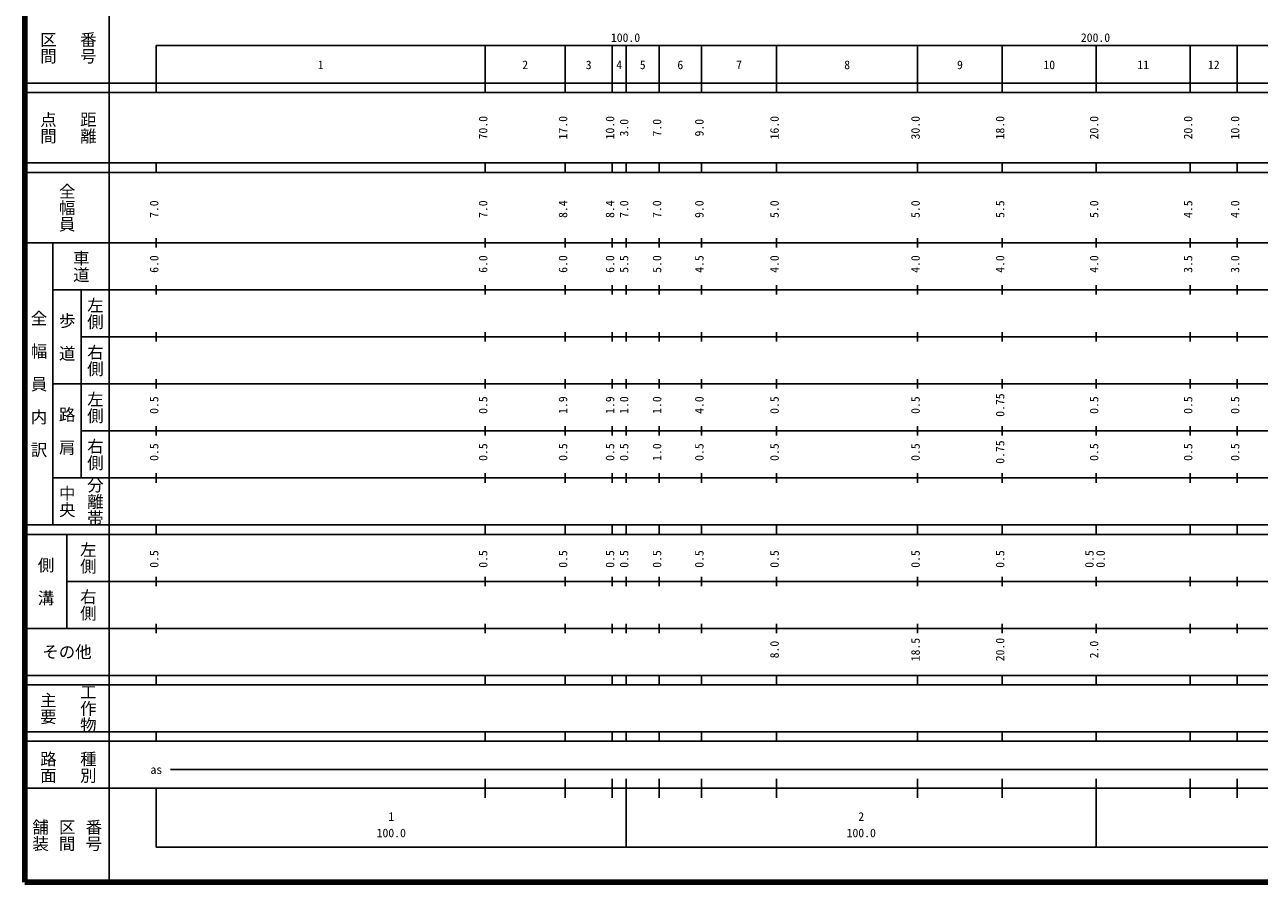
# Model space of a CAD drawing. Units: millimetres on the paper, enlarged 1000 times. Extents: x 40000 to 680000, y 20000 to 380000.
# Drawn here: x 40000 to 302698, y 20000 to 202409 of the extents above; entities that cross this region are included whole.
import ezdxf
from ezdxf.enums import TextEntityAlignment as Align

# ---------------------------------------------------------------- set-up
doc = ezdxf.new("R2010")
doc.units = ezdxf.units.MM
doc.header["$LTSCALE"] = 1000
doc.layers.add('M-TTL', color=2, linetype='Continuous', lineweight=140)
doc.layers.add('M-TTL-BAND', color=7, linetype='Continuous', lineweight=25)
doc.styles.add('@ＭＳ ゴシック', font='')
doc.styles.add('ＭＳ ゴシック', font='')
doc.styles.get('@ＭＳ ゴシック').set_extended_font_data('@MS Gothic')
doc.styles.get('ＭＳ ゴシック').set_extended_font_data('MS Gothic')

msp = doc.modelspace()

# ---------------------------------------------------------------- linework, layer by layer
at = {"layer": 'M-TTL'}
for p, q in [((40000, 380000), (40000, 20000)), ((40000, 20000), (680000, 20000))]:
    msp.add_line(p, q, dxfattribs=at)
at = {"layer": 'M-TTL-BAND'}
for p, q in [((58000, 370000), (58000, 20000)), ((68000, 198000), (579000, 198000)), ((68000, 198000), (68000, 188000)), ((138000, 188000), (138000, 198000)), ((155000, 188000), (155000, 198000)), ((165000, 188000), (165000, 198000)), ((168000, 188000), (168000, 198000)), ((175000, 188000), (175000, 198000)), ((184000, 188000), (184000, 198000)), ((200000, 188000), (200000, 198000)), ((230000, 188000), (230000, 198000)), ((248000, 188000), (248000, 198000)), ((268000, 188000), (268000, 198000)), ((288000, 188000), (288000, 198000)), ((298000, 188000), (298000, 198000)), ((40000, 190000), (579000, 190000)), ((40000, 188000), (579000, 188000)), ((40000, 173000), (579000, 173000)), ((40000, 171000), (579000, 171000)), ((68000, 171000), (68000, 173000)), ((138000, 171000), (138000, 173000)), ((155000, 171000), (155000, 173000)), ((165000, 171000), (165000, 173000)), ((168000, 171000), (168000, 173000)), ((175000, 171000), (175000, 173000)), ((184000, 171000), (184000, 173000)), ((200000, 171000), (200000, 173000)), ((230000, 171000), (230000, 173000)), ((248000, 171000), (248000, 173000)), ((268000, 171000), (268000, 173000)), ((288000, 171000), (288000, 173000)), ((298000, 171000), (298000, 173000)), ((40000, 156000), (579000, 156000)), ((46000, 96000), (46000, 156000)), ((68000, 155000), (68000, 157000)), ((138000, 155000), (138000, 157000)), ((155000, 155000), (155000, 157000)), ((165000, 155000), (165000, 157000)), ((168000, 155000), (168000, 157000)), ((175000, 155000), (175000, 157000)), ((184000, 155000), (184000, 157000)), ((200000, 155000), (200000, 157000)), ((230000, 155000), (230000, 157000)), ((248000, 155000), (248000, 157000)), ((268000, 155000), (268000, 157000)), ((288000, 155000), (288000, 157000)), ((298000, 155000), (298000, 157000)), ((46000, 146000), (579000, 146000)), ((52000, 146000), (52000, 106000)), ((68000, 145000), (68000, 147000)), ((138000, 145000), (138000, 147000)), ((155000, 145000), (155000, 147000)), ((165000, 145000), (165000, 147000)), ((168000, 145000), (168000, 147000)), ((175000, 145000), (175000, 147000)), ((184000, 145000), (184000, 147000)), ((200000, 145000), (200000, 147000)), ((230000, 145000), (230000, 147000)), ((248000, 145000), (248000, 147000)), ((268000, 145000), (268000, 147000)), ((288000, 145000), (288000, 147000)), ((298000, 145000), (298000, 147000)), ((68000, 135000), (68000, 137000)), ((138000, 135000), (138000, 137000)), ((155000, 135000), (155000, 137000)), ((165000, 135000), (165000, 137000)), ((168000, 135000), (168000, 137000)), ((175000, 135000), (175000, 137000)), ((184000, 135000), (184000, 137000)), ((200000, 135000), (200000, 137000)), ((230000, 135000), (230000, 137000)), ((248000, 135000), (248000, 137000)), ((268000, 135000), (268000, 137000)), ((288000, 135000), (288000, 137000)), ((298000, 135000), (298000, 137000)), ((52000, 136000), (579000, 136000)), ((68000, 125000), (68000, 127000)), ((138000, 125000), (138000, 127000)), ((155000, 125000), (155000, 127000)), ((165000, 125000), (165000, 127000)), ((168000, 125000), (168000, 127000)), ((175000, 125000), (175000, 127000)), ((184000, 125000), (184000, 127000)), ((200000, 125000), (200000, 127000)), ((230000, 125000), (230000, 127000)), ((248000, 125000), (248000, 127000)), ((268000, 125000), (268000, 127000)), ((288000, 125000), (288000, 127000)), ((298000, 125000), (298000, 127000)), ((46000, 126000), (579000, 126000)), ((52000, 116000), (579000, 116000)), ((68000, 115000), (68000, 117000)), ((138000, 115000), (138000, 117000)), ((155000, 115000), (155000, 117000)), ((165000, 115000), (165000, 117000)), ((168000, 115000), (168000, 117000)), ((175000, 115000), (175000, 117000)), ((184000, 115000), (184000, 117000)), ((200000, 115000), (200000, 117000)), ((230000, 115000), (230000, 117000)), ((248000, 115000), (248000, 117000)), ((268000, 115000), (268000, 117000)), ((288000, 115000), (288000, 117000)), ((298000, 115000), (298000, 117000)), ((46000, 106000), (579000, 106000)), ((68000, 105000), (68000, 107000)), ((138000, 105000), (138000, 107000)), ((155000, 105000), (155000, 107000)), ((165000, 105000), (165000, 107000)), ((168000, 105000), (168000, 107000)), ((175000, 105000), (175000, 107000)), ((184000, 105000), (184000, 107000)), ((200000, 105000), (200000, 107000)), ((230000, 105000), (230000, 107000)), ((248000, 105000), (248000, 107000)), ((268000, 105000), (268000, 107000)), ((288000, 105000), (288000, 107000)), ((298000, 105000), (298000, 107000)), ((40000, 96000), (579000, 96000)), ((68000, 94000), (68000, 96000)), ((138000, 94000), (138000, 96000)), ((155000, 94000), (155000, 96000)), ((165000, 94000), (165000, 96000)), ((168000, 94000), (168000, 96000)), ((175000, 94000), (175000, 96000)), ((184000, 94000), (184000, 96000)), ((200000, 94000), (200000, 96000)), ((230000, 94000), (230000, 96000)), ((248000, 94000), (248000, 96000)), ((268000, 94000), (268000, 96000)), ((288000, 94000), (288000, 96000)), ((298000, 94000), (298000, 96000)), ((40000, 94000), (579000, 94000)), ((49000, 94000), (49000, 74000)), ((68000, 83000), (68000, 85000)), ((138000, 83000), (138000, 85000)), ((155000, 83000), (155000, 85000)), ((165000, 83000), (165000, 85000)), ((168000, 83000), (168000, 85000)), ((175000, 83000), (175000, 85000)), ((184000, 83000), (184000, 85000)), ((200000, 83000), (200000, 85000)), ((230000, 83000), (230000, 85000)), ((248000, 83000), (248000, 85000)), ((268000, 83000), (268000, 85000)), ((288000, 83000), (288000, 85000)), ((298000, 83000), (298000, 85000)), ((49000, 84000), (579000, 84000)), ((40000, 74000), (579000, 74000)), ((68000, 73000), (68000, 75000)), ((138000, 73000), (138000, 75000)), ((155000, 73000), (155000, 75000)), ((165000, 73000), (165000, 75000)), ((168000, 73000), (168000, 75000)), ((175000, 73000), (175000, 75000)), ((184000, 73000), (184000, 75000)), ((200000, 73000), (200000, 75000)), ((230000, 73000), (230000, 75000)), ((248000, 73000), (248000, 75000)), ((268000, 73000), (268000, 75000)), ((288000, 73000), (288000, 75000)), ((298000, 73000), (298000, 75000)), ((40000, 64000), (579000, 64000)), ((68000, 62000), (68000, 64000)), ((138000, 62000), (138000, 64000)), ((155000, 62000), (155000, 64000)), ((165000, 62000), (165000, 64000)), ((168000, 62000), (168000, 64000)), ((175000, 62000), (175000, 64000)), ((184000, 62000), (184000, 64000)), ((200000, 62000), (200000, 64000)), ((230000, 62000), (230000, 64000)), ((248000, 62000), (248000, 64000)), ((268000, 62000), (268000, 64000)), ((288000, 62000), (288000, 64000)), ((298000, 62000), (298000, 64000)), ((40000, 62000), (579000, 62000)), ((40000, 52000), (579000, 52000)), ((40000, 50000), (579000, 50000)), ((68000, 50000), (68000, 52000)), ((138000, 50000), (138000, 52000)), ((155000, 50000), (155000, 52000)), ((165000, 50000), (165000, 52000)), ((168000, 50000), (168000, 52000)), ((175000, 50000), (175000, 52000)), ((184000, 50000), (184000, 52000)), ((200000, 50000), (200000, 52000)), ((230000, 50000), (230000, 52000)), ((248000, 50000), (248000, 52000)), ((268000, 50000), (268000, 52000)), ((288000, 50000), (288000, 52000)), ((298000, 50000), (298000, 52000)), ((71000, 44000), (525000, 44000)), ((40000, 40000), (579000, 40000)), ((68000, 40000), (68000, 27500)), ((138000, 38000), (138000, 42000)), ((155000, 38000), (155000, 42000)), ((165000, 38000), (165000, 42000)), ((168000, 27500), (168000, 42000)), ((175000, 38000), (175000, 42000)), ((184000, 38000), (184000, 42000)), ((200000, 38000), (200000, 42000)), ((230000, 38000), (230000, 42000)), ((248000, 38000), (248000, 42000)), ((268000, 27500), (268000, 42000)), ((288000, 38000), (288000, 42000)), ((298000, 38000), (298000, 42000)), ((68000, 27500), (579000, 27500))]:
    msp.add_line(p, q, dxfattribs=at)

# ---------------------------------------------------------------- texts
at = {"layer": 'M-TTL-BAND', "style": '@ＭＳ ゴシック'}
for s, p in [('区間', (45000, 197500)), ('番号', (53500, 197500)), ('点間', (45000, 180500)), ('距離', (53500, 180500)), ('全幅員', (49000, 163500)), ('車道', (52000, 151000)), ('左側', (55000, 141000)), ('全\u3000幅\u3000員\u3000内\u3000訳', (43000, 126000)), ('歩\u3000道', (49000, 136000)), ('右側', (55000, 131000)), ('左側', (55000, 121000)), ('路\u3000肩', (49000, 116000)), ('右側', (55000, 111000)), ('分離帯', (55000, 101000)), ('中央', (49000, 101000)), ('左側', (53500, 89000)), ('側\u3000溝', (44500, 84000)), ('右側', (53500, 79000)), ('工作物', (53500, 57000)), ('主要', (45000, 57000)), ('路面', (45000, 44500)), ('種別', (53500, 44500)), ('舗装', (43333, 30000)), ('区間', (49000, 30000)), ('番号', (54667, 30000))]:
    msp.add_text(s, height=2566, rotation=270, dxfattribs=at).set_placement(p, align=Align.MIDDLE_CENTER)
at = {"layer": 'M-TTL-BAND', "style": 'ＭＳ ゴシック'}
for s, p in [('100.0', (167844, 198195)), ('200.0', (267844, 198195)), ('1', (103000, 192405)), ('2', (146500, 192405)), ('3', (160000, 192405)), ('4', (166500, 192405)), ('5', (171500, 192405)), ('6', (179500, 192405)), ('7', (192000, 192405)), ('8', (215000, 192405)), ('9', (239000, 192405)), ('10', (258000, 192405)), ('11', (278000, 192405)), ('12', (293000, 192405)), ('as', (68000, 42500)), ('1', (118000, 32523)), ('2', (218000, 32523)), ('100.0', (118000, 29033)), ('100.0', (218000, 29033))]:
    msp.add_text(s, height=1833, dxfattribs=at).set_placement(p, align=Align.BOTTOM_CENTER)
for s, p in [('70.0', (139000, 180500)), ('17.0', (156000, 180500)), ('10.0', (166000, 180500)), ('3.0', (169000, 180500)), ('7.0', (176000, 180500)), ('9.0', (185000, 180500)), ('16.0', (201000, 180500)), ('30.0', (231000, 180500)), ('18.0', (249000, 180500)), ('20.0', (269000, 180500)), ('20.0', (289000, 180500)), ('10.0', (299000, 180500)), ('7.0', (69000, 163174)), ('7.0', (139000, 163174)), ('8.4', (156000, 163174)), ('8.4', (166000, 163174)), ('7.0', (169000, 163174)), ('7.0', (176000, 163174)), ('9.0', (185000, 163174)), ('5.0', (201000, 163174)), ('5.0', (231000, 163174)), ('5.5', (249000, 163174)), ('5.0', (269000, 163174)), ('4.5', (289000, 163174)), ('4.0', (299000, 163174)), ('6.0', (69000, 151500)), ('6.0', (139000, 151500)), ('6.0', (156000, 151500)), ('6.0', (166000, 151500)), ('5.5', (169000, 151500)), ('5.0', (176000, 151500)), ('4.5', (185000, 151500)), ('4.0', (201000, 151500)), ('4.0', (231000, 151500)), ('4.0', (249000, 151500)), ('4.0', (269000, 151500)), ('3.5', (289000, 151500)), ('3.0', (299000, 151500)), ('0.75', (249000, 121500)), ('0.5', (69000, 121500)), ('0.5', (139000, 121500)), ('1.9', (156000, 121500)), ('1.9', (166000, 121500)), ('1.0', (169000, 121500)), ('1.0', (176000, 121500)), ('4.0', (185000, 121500)), ('0.5', (201000, 121500)), ('0.5', (231000, 121500)), ('0.5', (269000, 121500)), ('0.5', (289000, 121500)), ('0.5', (299000, 121500)), ('0.5', (69000, 111500)), ('0.5', (139000, 111500)), ('0.5', (156000, 111500)), ('0.5', (166000, 111500)), ('0.5', (169000, 111500)), ('1.0', (176000, 111500)), ('0.5', (185000, 111500)), ('0.5', (201000, 111500)), ('0.5', (231000, 111500)), ('0.75', (249000, 111500)), ('0.5', (269000, 111500)), ('0.5', (289000, 111500)), ('0.5', (299000, 111500)), ('0.5', (69000, 88764)), ('0.5', (139000, 88764)), ('0.5', (156000, 88764)), ('0.5', (166000, 88764)), ('0.5', (169000, 88764)), ('0.5', (176000, 88764)), ('0.5', (185000, 88764)), ('0.5', (201000, 88764)), ('0.5', (231000, 88764)), ('0.5', (249000, 88764)), ('0.5', (268000, 88764)), ('0.0', (270370, 88764)), ('8.0', (201000, 69500)), ('18.5', (231000, 69500)), ('20.0', (249000, 69500)), ('2.0', (269000, 69500))]:
    msp.add_text(s, height=1833, rotation=90, dxfattribs=at).set_placement(p, align=Align.BOTTOM_CENTER)
msp.add_text('その他', height=2566, dxfattribs=at).set_placement((49000, 69000), align=Align.MIDDLE_CENTER)

doc.saveas('drawing.dxf')
